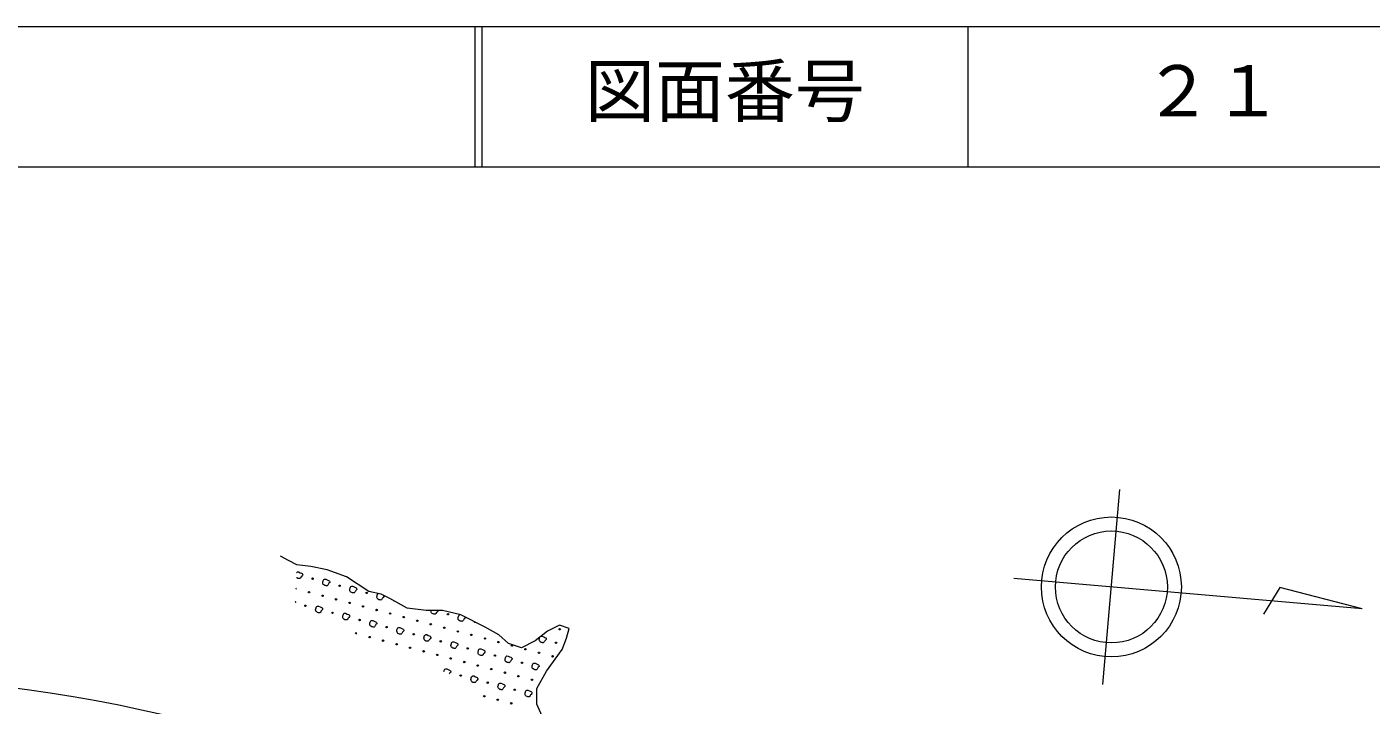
# Model space of a CAD drawing. Units: millimetres, scale not verified. Extents: x 40000 to 680000, y 20000 to 380000.
# Drawn here: x 476736 to 572809, y 331538 to 380000 of the extents above; entities that cross this region are included whole.
import ezdxf
from ezdxf.enums import TextEntityAlignment as Align

# ---------------------------------------------------------------- set-up
doc = ezdxf.new("R2010")
doc.units = ezdxf.units.MM
doc.header["$LTSCALE"] = 1000
for name, color, linetype, lineweight in [('S-BGD', 7, 'Continuous', 13), ('S-TTL', 2, 'Continuous', 13), ('S-TTL-TXT', 7, 'Continuous', 13)]:
    doc.layers.add(name, color=color, linetype=linetype, lineweight=lineweight)
doc.styles.add('ＭＳ ゴシック', font='')
doc.styles.get('ＭＳ ゴシック').set_extended_font_data('MS Gothic')

msp = doc.modelspace()

# ---------------------------------------------------------------- linework, layer by layer
at = {"layer": 'S-BGD'}
for p, q in [((553641, 333006), (554851, 346954)), ((495422, 341881), (494865, 342190)), ((496041, 341571), (495422, 341881)), ((497032, 341447), (496041, 341571)), ((498209, 341199), (497032, 341447)), ((499571, 340704), (498209, 341199)), ((496024, 340635), (495999, 340661)), ((496015, 341007), (496031, 341024)), ((496091, 340595), (496024, 340635)), ((496031, 341024), (496080, 341053)), ((496080, 341053), (496159, 341051)), ((496149, 340583), (496091, 340595)), ((496185, 340578), (496149, 340583)), ((496159, 341051), (496265, 340997)), ((496219, 340574), (496185, 340578)), ((496254, 340580), (496219, 340574)), ((496276, 340597), (496254, 340580)), ((496265, 340997), (496357, 340956)), ((496308, 340628), (496276, 340597)), ((496326, 340669), (496308, 340628)), ((496351, 340709), (496326, 340669)), ((496387, 340755), (496351, 340709)), ((496357, 340956), (496407, 340931)), ((496444, 340815), (496387, 340755)), ((496407, 340931), (496430, 340900)), ((496430, 340900), (496447, 340861)), ((496447, 340861), (496444, 340815)), ((497884, 340287), (497892, 340355)), ((497895, 340208), (497884, 340287)), ((497892, 340355), (497910, 340414)), ((497919, 340167), (497895, 340208)), ((497910, 340414), (497929, 340475)), ((497959, 340127), (497919, 340167)), ((497929, 340475), (497965, 340515)), ((498026, 340086), (497959, 340127)), ((497965, 340515), (498014, 340544)), ((498014, 340544), (498094, 340543)), ((498094, 340543), (498199, 340488)), ((498199, 340488), (498291, 340448)), ((498242, 340120), (498210, 340088)), ((498260, 340161), (498242, 340120)), ((498285, 340200), (498260, 340161)), ((498322, 340246), (498285, 340200)), ((498291, 340448), (498342, 340422)), ((498378, 340306), (498322, 340246)), ((498342, 340422), (498364, 340391)), ((498364, 340391), (498381, 340353)), ((498381, 340353), (498378, 340306)), ((501182, 339651), (499571, 340704)), ((572179, 338425), (547272, 340585)), ((498083, 340075), (498026, 340086)), ((498119, 340070), (498083, 340075)), ((498154, 340065), (498119, 340070)), ((498188, 340071), (498154, 340065)), ((498210, 340088), (498188, 340071)), ((499818, 339778), (499826, 339846)), ((499829, 339699), (499818, 339778)), ((499826, 339846), (499844, 339905)), ((499853, 339658), (499829, 339699)), ((499844, 339905), (499863, 339966)), ((499893, 339618), (499853, 339658)), ((499863, 339966), (499899, 340006)), ((499960, 339577), (499893, 339618)), ((499899, 340006), (499949, 340035)), ((499949, 340035), (500028, 340034)), ((500017, 339566), (499960, 339577)), ((500053, 339561), (500017, 339566)), ((500028, 340034), (500133, 339979)), ((500088, 339556), (500053, 339561)), ((500122, 339562), (500088, 339556)), ((500144, 339579), (500122, 339562)), ((500133, 339979), (500225, 339939)), ((500176, 339611), (500144, 339579)), ((500194, 339652), (500176, 339611)), ((500219, 339691), (500194, 339652)), ((500256, 339737), (500219, 339691)), ((500225, 339939), (500276, 339914)), ((500312, 339797), (500256, 339737)), ((500276, 339914), (500299, 339882)), ((500299, 339882), (500315, 339844)), ((500315, 339844), (500312, 339797)), ((502049, 339465), (501182, 339651)), ((501752, 339269), (501760, 339338)), ((501763, 339191), (501752, 339269)), ((501760, 339338), (501778, 339396)), ((501787, 339150), (501763, 339191)), ((501778, 339396), (501797, 339458)), ((501827, 339109), (501787, 339150)), ((501797, 339458), (501833, 339498)), ((501833, 339498), (501851, 339508)), ((502668, 339156), (502049, 339465)), ((502128, 339143), (502110, 339102)), ((502153, 339182), (502128, 339143)), ((502190, 339228), (502153, 339182)), ((502246, 339288), (502190, 339228)), ((502233, 339373), (502249, 339335)), ((502249, 339335), (502246, 339288)), ((503907, 338474), (502668, 339156)), ((566288, 339939), (565119, 338033)), ((572179, 338425), (566288, 339939)), ((495935, 338881), (495915, 338860)), ((495921, 338965), (495938, 338927)), ((495938, 338927), (495935, 338881)), ((497375, 338353), (497383, 338421)), ((497386, 338274), (497375, 338353)), ((497383, 338421), (497401, 338479)), ((497410, 338233), (497386, 338274)), ((497401, 338479), (497420, 338541)), ((497450, 338192), (497410, 338233)), ((497420, 338541), (497456, 338581)), ((497517, 338152), (497450, 338192)), ((497456, 338581), (497506, 338610)), ((497506, 338610), (497585, 338608)), ((497585, 338608), (497690, 338554)), ((497690, 338554), (497782, 338513)), ((497733, 338185), (497701, 338154)), ((497751, 338226), (497733, 338185)), ((497776, 338266), (497751, 338226)), ((497813, 338312), (497776, 338266)), ((497782, 338513), (497833, 338488)), ((497869, 338372), (497813, 338312)), ((497833, 338488), (497856, 338457)), ((497856, 338457), (497872, 338418)), ((497872, 338418), (497869, 338372)), ((501894, 339068), (501827, 339109)), ((501951, 339057), (501894, 339068)), ((501987, 339052), (501951, 339057)), ((502022, 339048), (501987, 339052)), ((502056, 339053), (502022, 339048)), ((502078, 339070), (502056, 339053)), ((502110, 339102), (502078, 339070)), ((505269, 338289), (503907, 338474)), ((506446, 338289), (505269, 338289)), ((505621, 338252), (505625, 338288)), ((505632, 338173), (505621, 338252)), ((506059, 338211), (506022, 338165)), ((506115, 338271), (506059, 338211)), ((506116, 338289), (506115, 338271)), ((507747, 337979), (506446, 338289)), ((497574, 338140), (497517, 338152)), ((497610, 338135), (497574, 338140)), ((497645, 338131), (497610, 338135)), ((497679, 338137), (497645, 338131)), ((497701, 338154), (497679, 338137)), ((499309, 337844), (499317, 337912)), ((499320, 337765), (499309, 337844)), ((499317, 337912), (499335, 337971)), ((499344, 337724), (499320, 337765)), ((499335, 337971), (499354, 338032)), ((499384, 337684), (499344, 337724)), ((499354, 338032), (499390, 338072)), ((499451, 337643), (499384, 337684)), ((499390, 338072), (499440, 338101)), ((499440, 338101), (499519, 338100)), ((499508, 337632), (499451, 337643)), ((499544, 337627), (499508, 337632)), ((499519, 338100), (499624, 338045)), ((499579, 337622), (499544, 337627)), ((499613, 337628), (499579, 337622)), ((499635, 337645), (499613, 337628)), ((499624, 338045), (499716, 338005)), ((499667, 337677), (499635, 337645)), ((499685, 337718), (499667, 337677)), ((499710, 337757), (499685, 337718)), ((499747, 337803), (499710, 337757)), ((499716, 338005), (499767, 337979)), ((499803, 337863), (499747, 337803)), ((499767, 337979), (499790, 337948)), ((499790, 337948), (499806, 337910)), ((499806, 337910), (499803, 337863)), ((501243, 337335), (501251, 337403)), ((501255, 337256), (501243, 337335)), ((501251, 337403), (501269, 337462)), ((501279, 337215), (501255, 337256)), ((501269, 337462), (501288, 337524)), ((501288, 337524), (501324, 337563)), ((501324, 337563), (501374, 337592)), ((501374, 337592), (501453, 337591)), ((501453, 337591), (501559, 337536)), ((501559, 337536), (501650, 337496)), ((501645, 337248), (501620, 337209)), ((501681, 337294), (501645, 337248)), ((501650, 337496), (501701, 337471)), ((501737, 337354), (501681, 337294)), ((501701, 337471), (501724, 337439)), ((501724, 337439), (501741, 337401)), ((501741, 337401), (501737, 337354)), ((505656, 338132), (505632, 338173)), ((505695, 338091), (505656, 338132)), ((505762, 338051), (505695, 338091)), ((505820, 338039), (505762, 338051)), ((505856, 338035), (505820, 338039)), ((505890, 338030), (505856, 338035)), ((505925, 338036), (505890, 338030)), ((505947, 338053), (505925, 338036)), ((505979, 338084), (505947, 338053)), ((505997, 338125), (505979, 338084)), ((506022, 338165), (505997, 338125)), ((507555, 337743), (507563, 337811)), ((507566, 337664), (507555, 337743)), ((507563, 337811), (507581, 337870)), ((507590, 337623), (507566, 337664)), ((507581, 337870), (507600, 337931)), ((507630, 337583), (507590, 337623)), ((507600, 337931), (507636, 337971)), ((507697, 337542), (507630, 337583)), ((507636, 337971), (507677, 337995)), ((507754, 337531), (507697, 337542)), ((509481, 337112), (507747, 337979)), ((507790, 337526), (507754, 337531)), ((507825, 337521), (507790, 337526)), ((507859, 337527), (507825, 337521)), ((507881, 337544), (507859, 337527)), ((507913, 337576), (507881, 337544)), ((507931, 337617), (507913, 337576)), ((507956, 337656), (507931, 337617)), ((507993, 337702), (507956, 337656)), ((508049, 337762), (507993, 337702)), ((508042, 337831), (508052, 337809)), ((508052, 337809), (508049, 337762)), ((514803, 337251), (513936, 336817)), ((515484, 337003), (514803, 337251)), ((501318, 337175), (501279, 337215)), ((501385, 337134), (501318, 337175)), ((501443, 337123), (501385, 337134)), ((501479, 337118), (501443, 337123)), ((501513, 337113), (501479, 337118)), ((501548, 337119), (501513, 337113)), ((501569, 337136), (501548, 337119)), ((501602, 337168), (501569, 337136)), ((501620, 337209), (501602, 337168)), ((503178, 336826), (503185, 336895)), ((503189, 336748), (503178, 336826)), ((503185, 336895), (503204, 336953)), ((503213, 336707), (503189, 336748)), ((503204, 336953), (503223, 337015)), ((503252, 336666), (503213, 336707)), ((503223, 337015), (503259, 337055)), ((503319, 336625), (503252, 336666)), ((503259, 337055), (503308, 337084)), ((503308, 337084), (503387, 337082)), ((503377, 336614), (503319, 336625)), ((503413, 336609), (503377, 336614)), ((503387, 337082), (503493, 337028)), ((503447, 336605), (503413, 336609)), ((503482, 336610), (503447, 336605)), ((503504, 336627), (503482, 336610)), ((503493, 337028), (503585, 336987)), ((503536, 336659), (503504, 336627)), ((503554, 336700), (503536, 336659)), ((503579, 336739), (503554, 336700)), ((503616, 336785), (503579, 336739)), ((503585, 336987), (503635, 336962)), ((503672, 336845), (503616, 336785)), ((503635, 336962), (503658, 336930)), ((503658, 336930), (503675, 336892)), ((503675, 336892), (503672, 336845)), ((505112, 336318), (505120, 336386)), ((505123, 336239), (505112, 336318)), ((505120, 336386), (505138, 336444)), ((505138, 336444), (505157, 336506)), ((505157, 336506), (505193, 336546)), ((505193, 336546), (505242, 336575)), ((505242, 336575), (505322, 336573)), ((505322, 336573), (505427, 336519)), ((505427, 336519), (505519, 336478)), ((505550, 336276), (505513, 336230)), ((505519, 336478), (505570, 336453)), ((505606, 336337), (505550, 336276)), ((505570, 336453), (505592, 336421)), ((505592, 336421), (505609, 336383)), ((505609, 336383), (505606, 336337)), ((510467, 336569), (509481, 337112)), ((511149, 335950), (510467, 336569)), ((513936, 336817), (513069, 336136)), ((513357, 336217), (513365, 336285)), ((513365, 336285), (513383, 336343)), ((513383, 336343), (513399, 336396)), ((513499, 336474), (513567, 336472)), ((513567, 336472), (513673, 336418)), ((513673, 336418), (513764, 336377)), ((513764, 336377), (513815, 336352)), ((513815, 336352), (513838, 336321)), ((513838, 336321), (513854, 336282)), ((513854, 336282), (513851, 336236)), ((514989, 335516), (515298, 336322)), ((515298, 336322), (515484, 337003)), ((505147, 336198), (505123, 336239)), ((505187, 336157), (505147, 336198)), ((505254, 336117), (505187, 336157)), ((505311, 336105), (505254, 336117)), ((505347, 336100), (505311, 336105)), ((505382, 336096), (505347, 336100)), ((505416, 336101), (505382, 336096)), ((505438, 336119), (505416, 336101)), ((505470, 336150), (505438, 336119)), ((505488, 336191), (505470, 336150)), ((505513, 336230), (505488, 336191)), ((507046, 335809), (507054, 335877)), ((507057, 335730), (507046, 335809)), ((507054, 335877), (507072, 335935)), ((507081, 335689), (507057, 335730)), ((507072, 335935), (507091, 335997)), ((507121, 335648), (507081, 335689)), ((507091, 335997), (507127, 336037)), ((507188, 335608), (507121, 335648)), ((507127, 336037), (507177, 336066)), ((507177, 336066), (507256, 336064)), ((507245, 335596), (507188, 335608)), ((507281, 335592), (507245, 335596)), ((507256, 336064), (507361, 336010)), ((507316, 335587), (507281, 335592)), ((507350, 335593), (507316, 335587)), ((507372, 335610), (507350, 335593)), ((507361, 336010), (507453, 335970)), ((507404, 335641), (507372, 335610)), ((507422, 335682), (507404, 335641)), ((507447, 335722), (507422, 335682)), ((507484, 335768), (507447, 335722)), ((507453, 335970), (507504, 335944)), ((507540, 335828), (507484, 335768)), ((507504, 335944), (507527, 335913)), ((507527, 335913), (507543, 335875)), ((507543, 335875), (507540, 335828)), ((508980, 335300), (508988, 335368)), ((508991, 335221), (508980, 335300)), ((508988, 335368), (509006, 335427)), ((509006, 335427), (509025, 335488)), ((509025, 335488), (509061, 335528)), ((509061, 335528), (509111, 335557)), ((509111, 335557), (509190, 335556)), ((509190, 335556), (509295, 335501)), ((509295, 335501), (509387, 335461)), ((509387, 335461), (509438, 335435)), ((509474, 335319), (509418, 335259)), ((509438, 335435), (509461, 335404)), ((509461, 335404), (509477, 335366)), ((509477, 335366), (509474, 335319)), ((512078, 335640), (511149, 335950)), ((513069, 336136), (512078, 335640)), ((513369, 336138), (513357, 336217)), ((513393, 336097), (513369, 336138)), ((513432, 336056), (513393, 336097)), ((513499, 336016), (513432, 336056)), ((513557, 336004), (513499, 336016)), ((513593, 335999), (513557, 336004)), ((513627, 335995), (513593, 335999)), ((513662, 336000), (513627, 335995)), ((513683, 336018), (513662, 336000)), ((513716, 336049), (513683, 336018)), ((513734, 336090), (513716, 336049)), ((513759, 336129), (513734, 336090)), ((513795, 336175), (513759, 336129)), ((513851, 336236), (513795, 336175)), ((513874, 333968), (514989, 335516)), ((509015, 335180), (508991, 335221)), ((509055, 335140), (509015, 335180)), ((509122, 335099), (509055, 335140)), ((509179, 335088), (509122, 335099)), ((509216, 335083), (509179, 335088)), ((509250, 335078), (509216, 335083)), ((509284, 335084), (509250, 335078)), ((509306, 335101), (509284, 335084)), ((509338, 335133), (509306, 335101)), ((509356, 335174), (509338, 335133)), ((509381, 335213), (509356, 335174)), ((509418, 335259), (509381, 335213)), ((510914, 334791), (510922, 334860)), ((510926, 334712), (510914, 334791)), ((510922, 334860), (510940, 334918)), ((510950, 334671), (510926, 334712)), ((510940, 334918), (510959, 334980)), ((510989, 334631), (510950, 334671)), ((510959, 334980), (510995, 335019)), ((511056, 334590), (510989, 334631)), ((510995, 335019), (511045, 335048)), ((511045, 335048), (511124, 335047)), ((511114, 334579), (511056, 334590)), ((511150, 334574), (511114, 334579)), ((511124, 335047), (511230, 334993)), ((511184, 334569), (511150, 334574)), ((511219, 334575), (511184, 334569)), ((511240, 334592), (511219, 334575)), ((511230, 334993), (511321, 334952)), ((511273, 334624), (511240, 334592)), ((511291, 334665), (511273, 334624)), ((511316, 334704), (511291, 334665)), ((511352, 334750), (511316, 334704)), ((511321, 334952), (511372, 334927)), ((511408, 334810), (511352, 334750)), ((511372, 334927), (511395, 334895)), ((511395, 334895), (511412, 334857)), ((511412, 334857), (511408, 334810)), ((512849, 334282), (512857, 334351)), ((512857, 334351), (512875, 334409)), ((512875, 334409), (512894, 334471)), ((512894, 334471), (512930, 334511)), ((512930, 334511), (512979, 334540)), ((512979, 334540), (513058, 334538)), ((513058, 334538), (513164, 334484)), ((513164, 334484), (513256, 334443)), ((513256, 334443), (513306, 334418)), ((513306, 334418), (513329, 334386)), ((513329, 334386), (513346, 334348)), ((513346, 334348), (513343, 334301)), ((506543, 333928), (506545, 333943)), ((506545, 333943), (506563, 334001)), ((506563, 334001), (506582, 334063)), ((506582, 334063), (506618, 334103)), ((506618, 334103), (506668, 334132)), ((506668, 334132), (506747, 334130)), ((506747, 334130), (506852, 334076)), ((506852, 334076), (506944, 334035)), ((506938, 333787), (506924, 333765)), ((506975, 333833), (506938, 333787)), ((506944, 334035), (506995, 334010)), ((507031, 333894), (506975, 333833)), ((506995, 334010), (507018, 333978)), ((507018, 333978), (507034, 333940)), ((507034, 333940), (507031, 333894)), ((508471, 333366), (508479, 333434)), ((508479, 333434), (508497, 333492)), ((508497, 333492), (508516, 333554)), ((508516, 333554), (508552, 333594)), ((508552, 333594), (508602, 333623)), ((508602, 333623), (508681, 333621)), ((508681, 333621), (508787, 333567)), ((508787, 333567), (508878, 333527)), ((508878, 333527), (508929, 333501)), ((508965, 333385), (508909, 333325)), ((508929, 333501), (508952, 333470)), ((508952, 333470), (508969, 333432)), ((508969, 333432), (508965, 333385)), ((512860, 334204), (512849, 334282)), ((512884, 334163), (512860, 334204)), ((512923, 334122), (512884, 334163)), ((512990, 334082), (512923, 334122)), ((513048, 334070), (512990, 334082)), ((513084, 334065), (513048, 334070)), ((513118, 334061), (513084, 334065)), ((513153, 334066), (513118, 334061)), ((513175, 334083), (513153, 334066)), ((513207, 334115), (513175, 334083)), ((513192, 332729), (513874, 333968)), ((513225, 334156), (513207, 334115)), ((513250, 334195), (513225, 334156)), ((513287, 334241), (513250, 334195)), ((513343, 334301), (513287, 334241)), ((508483, 333287), (508471, 333366)), ((508507, 333246), (508483, 333287)), ((508546, 333205), (508507, 333246)), ((508613, 333165), (508546, 333205)), ((508671, 333153), (508613, 333165)), ((508707, 333149), (508671, 333153)), ((508741, 333144), (508707, 333149)), ((508776, 333150), (508741, 333144)), ((508797, 333167), (508776, 333150)), ((508830, 333198), (508797, 333167)), ((508848, 333239), (508830, 333198)), ((508873, 333279), (508848, 333239)), ((508909, 333325), (508873, 333279)), ((510406, 332857), (510414, 332925)), ((510417, 332778), (510406, 332857)), ((510414, 332925), (510432, 332984)), ((510441, 332737), (510417, 332778)), ((510432, 332984), (510451, 333045)), ((510480, 332697), (510441, 332737)), ((510451, 333045), (510487, 333085)), ((510547, 332656), (510480, 332697)), ((510487, 333085), (510536, 333114)), ((510536, 333114), (510615, 333113)), ((510605, 332645), (510547, 332656)), ((510641, 332640), (510605, 332645)), ((510615, 333113), (510721, 333058)), ((510675, 332635), (510641, 332640)), ((510710, 332641), (510675, 332635)), ((510732, 332658), (510710, 332641)), ((510721, 333058), (510813, 333018)), ((510764, 332690), (510732, 332658)), ((510782, 332731), (510764, 332690)), ((510807, 332770), (510782, 332731)), ((510844, 332816), (510807, 332770)), ((510813, 333018), (510863, 332992)), ((510900, 332876), (510844, 332816)), ((510863, 332992), (510886, 332961)), ((510886, 332961), (510903, 332923)), ((510903, 332923), (510900, 332876)), ((512340, 332348), (512348, 332417)), ((512348, 332417), (512366, 332475)), ((512366, 332475), (512385, 332537)), ((512385, 332537), (512421, 332576)), ((512421, 332576), (512471, 332605)), ((512471, 332605), (512550, 332604)), ((512550, 332604), (512655, 332550)), ((512655, 332550), (512747, 332509)), ((512747, 332509), (512798, 332484)), ((512798, 332484), (512820, 332452)), ((512820, 332452), (512837, 332414)), ((512837, 332414), (512834, 332367)), ((513192, 331615), (513192, 332729)), ((512351, 332269), (512340, 332348)), ((512375, 332228), (512351, 332269)), ((512415, 332188), (512375, 332228)), ((512482, 332147), (512415, 332188)), ((512539, 332136), (512482, 332147)), ((512575, 332131), (512539, 332136)), ((512610, 332126), (512575, 332131)), ((512644, 332132), (512610, 332126)), ((512666, 332149), (512644, 332132)), ((512698, 332181), (512666, 332149)), ((512716, 332222), (512698, 332181)), ((512741, 332261), (512716, 332222)), ((512778, 332307), (512741, 332261)), ((512834, 332367), (512778, 332307)), ((513750, 330314), (513192, 331615))]:
    msp.add_line(p, q, dxfattribs=at)
for centre, radius in [((554246, 339980), 5000), ((554246, 339980), 4000), ((497152, 340572), 49.8), ((499086, 340063), 49.8), ((496898, 339605), 49.8), ((497865, 339350), 49.8), ((498832, 339096), 49.8), ((501021, 339554), 49.8), ((496643, 338637), 49.8), ((498578, 338129), 49.8), ((499799, 338841), 49.8), ((500766, 338587), 49.8), ((501733, 338333), 49.8), ((500512, 337620), 49.8), ((502700, 338078), 49.8), ((503668, 337824), 49.8), ((504635, 337569), 49.8), ((505602, 337315), 49.8), ((506823, 338028), 49.8), ((501225, 336398), 49.8), ((502446, 337111), 49.8), ((504380, 336602), 49.8), ((506569, 337061), 49.8), ((507536, 336806), 49.8), ((508503, 336552), 49.8), ((509470, 336297), 49.8), ((514814, 336960), 49.8), ((502192, 336144), 49.8), ((503159, 335890), 49.8), ((504126, 335635), 49.8), ((505093, 335381), 49.8), ((506314, 336094), 49.8), ((508249, 335585), 49.8), ((510437, 336043), 49.8), ((511404, 335789), 49.8), ((512371, 335534), 49.8), ((513339, 335280), 49.8), ((514560, 335993), 49.8), ((506060, 335126), 49.8), ((507027, 334872), 49.8), ((507994, 334618), 49.8), ((508961, 334363), 49.8), ((510183, 335076), 49.8), ((512117, 334567), 49.8), ((514306, 335025), 49.8), ((507740, 333651), 49.8), ((509928, 334109), 49.8), ((510896, 333854), 49.8), ((511863, 333600), 49.8), ((512830, 333346), 49.8), ((509674, 333142), 49.8), ((511608, 332633), 49.8), ((509420, 332175), 49.8), ((510387, 331920), 49.8), ((511354, 331666), 49.8)]:
    msp.add_circle(centre, radius, dxfattribs=at)
for centre, radius, start, end in [((495931, 339859), 49.8, 305.88774, 48.78644), ((502955, 339045), 49.8, 207.84541, 274.53513), ((508757, 337519), 49.8, 208.382, 278.48788), ((500257, 336653), 49.8, 306.88042, 186.67044), ((463023, 231855), 101713, 64.27844, 124.39642)]:
    msp.add_arc(centre, radius, start, end, dxfattribs=at)
at = {"layer": 'S-TTL'}
for p, q in [((680000, 380000), (40000, 380000)), ((508747, 380000), (508747, 370000)), ((509247, 380000), (509247, 370000)), ((543997, 380000), (543997, 370000)), ((40000, 370000), (680000, 370000))]:
    msp.add_line(p, q, dxfattribs=at)

# ---------------------------------------------------------------- texts
at = {"layer": 'S-TTL-TXT', "style": 'ＭＳ ゴシック'}
for s, p in [('図面番号', (516622, 372500)), ('２１', (556497, 372500))]:
    msp.add_text(s, height=3666, dxfattribs=at).set_placement(p, align=Align.BOTTOM_LEFT)

doc.saveas('drawing.dxf')
